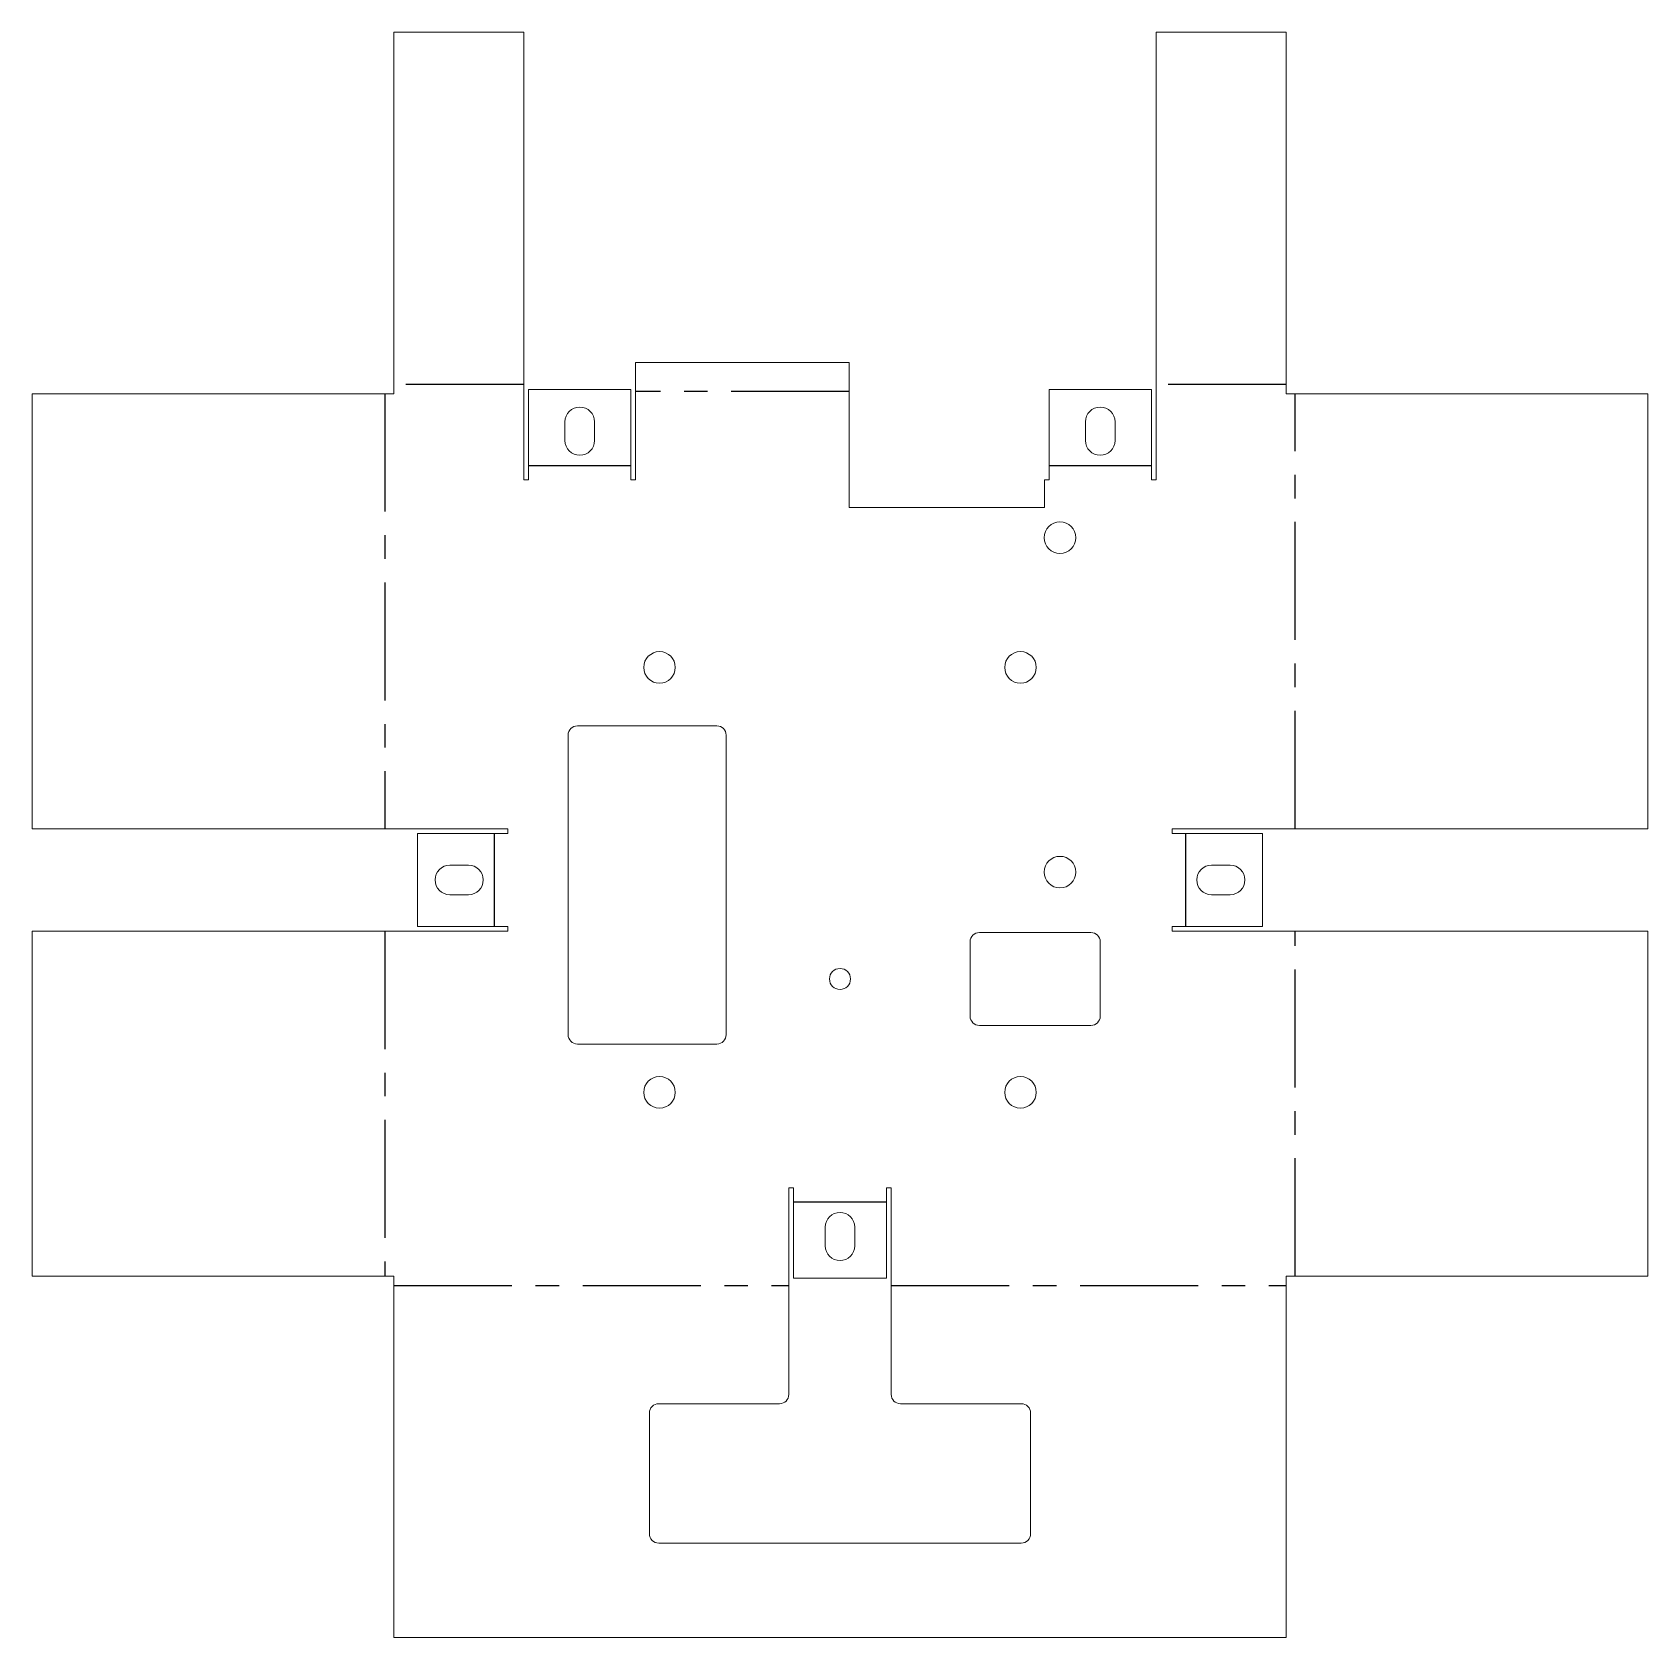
# Model space of a CAD drawing. Header units: millimetres. Extents: x -87 to 87, y -86 to 87.
import ezdxf

# ---------------------------------------------------------------- set-up
doc = ezdxf.new("R2010")
doc.units = ezdxf.units.MM
doc.linetypes.add('CENTERX2', pattern=[20.32, 12.7, -2.54, 2.54, -2.54])

msp = doc.modelspace()

# ---------------------------------------------------------------- linework, layer by layer
at = {"color": 7, "linetype": 'Continuous', "lineweight": 15}
for p, q in [((-48, 48.38), (-48, 87.28)), ((-34.01, 87.28), (-48, 87.28)), ((-34.01, 87.28), (-34.01, 39.11)), ((34.01, 39.11), (34.01, 87.28)), ((34.01, 87.28), (48, 87.28)), ((48, 87.28), (48, 48.38)), ((-21.99, 39.11), (-21.99, 51.75)), ((-21.99, 51.75), (1, 51.75)), ((1, 51.75), (1, 36.12)), ((-33.5, 39.11), (-33.5, 48.84)), ((-22.5, 48.84), (-33.5, 48.84)), ((-22.5, 48.84), (-22.5, 39.11)), ((22.5, 39.11), (22.5, 48.84)), ((22.5, 48.84), (33.5, 48.84)), ((33.5, 48.84), (33.5, 39.11)), ((-86.9, 1.55), (-86.9, 48.38)), ((-86.9, 48.38), (-48, 48.38)), ((48, 48.38), (86.9, 48.38)), ((86.9, 1.55), (86.9, 48.38)), ((-29.59, 45.34), (-29.59, 43.34)), ((-26.41, 43.34), (-26.41, 45.34)), ((26.41, 43.34), (26.41, 45.34)), ((29.59, 45.34), (29.59, 43.34)), ((-34.01, 39.11), (-33.5, 39.11)), ((-22.5, 39.11), (-21.99, 39.11)), ((21.99, 36.12), (21.99, 39.11)), ((21.99, 39.11), (22.5, 39.11)), ((33.5, 39.11), (34.01, 39.11)), ((1, 36.12), (21.99, 36.12)), ((-13.25, 12.62), (-28.25, 12.62)), ((-29.25, 11.62), (-29.25, -20.62)), ((-12.25, -20.62), (-12.25, 11.62)), ((-35.74, 1.55), (-86.9, 1.55)), ((-45.47, -8.96), (-45.47, 1.04)), ((-45.47, 1.04), (-35.74, 1.04)), ((-35.74, 1.04), (-35.74, 1.55)), ((86.9, 1.55), (35.74, 1.55)), ((35.74, 1.55), (35.74, 1.04)), ((35.74, 1.04), (45.47, 1.04)), ((45.47, -8.96), (45.47, 1.04)), ((-41.97, -2.37), (-39.97, -2.37)), ((41.97, -2.37), (39.97, -2.37)), ((-39.97, -5.55), (-41.97, -5.55)), ((39.97, -5.55), (41.97, -5.55)), ((-86.9, -46.62), (-86.9, -9.47)), ((-86.9, -9.47), (-35.74, -9.47)), ((-35.74, -8.96), (-45.47, -8.96)), ((-35.74, -9.47), (-35.74, -8.96)), ((27, -9.62), (15, -9.62)), ((45.47, -8.96), (35.74, -8.96)), ((35.74, -8.96), (35.74, -9.47)), ((35.74, -9.47), (86.9, -9.47)), ((86.9, -46.62), (86.9, -9.47)), ((14, -10.62), (14, -18.62)), ((28, -18.62), (28, -10.62)), ((15, -19.62), (27, -19.62)), ((-28.25, -21.62), (-13.25, -21.62)), ((-5, -37.11), (-5.51, -37.11)), ((-5.51, -37.11), (-5.51, -59.34)), ((-5, -46.84), (-5, -37.11)), ((5.51, -37.11), (5, -37.11)), ((5, -37.11), (5, -46.84)), ((5.51, -59.34), (5.51, -37.11)), ((-1.59, -43.34), (-1.59, -41.34)), ((1.59, -41.34), (1.59, -43.34)), ((-48, -46.62), (-86.9, -46.62)), ((-48, -85.52), (-48, -46.62)), ((5, -46.84), (-5, -46.84)), ((86.9, -46.62), (48, -46.62)), ((48, -46.62), (48, -85.52)), ((-6.51, -60.34), (-19.51, -60.34)), ((6.51, -60.34), (19.51, -60.34)), ((-20.51, -61.34), (-20.51, -74.34)), ((20.51, -61.34), (20.51, -74.34)), ((19.51, -75.34), (-19.51, -75.34)), ((48, -85.52), (-48, -85.52))]:
    msp.add_line(p, q, dxfattribs=at)
at = {"color": 7, "linetype": 'CENTERX2'}
for p, q in [((-34.01, 49.35), (-48, 49.35)), ((48, 49.35), (34.01, 49.35)), ((-48.98, 48.38), (-48.98, 1.55)), ((1, 48.62), (-21.99, 48.62)), ((48.98, 1.55), (48.98, 48.38)), ((-22.5, 40.6), (-33.5, 40.6)), ((33.5, 40.6), (22.5, 40.6)), ((-37.22, 1.04), (-37.22, -8.96)), ((37.22, -8.96), (37.22, 1.04)), ((-48.98, -9.47), (-48.98, -46.62)), ((48.98, -46.62), (48.98, -9.47)), ((-5, -38.6), (5, -38.6)), ((-48, -47.6), (-5.51, -47.6)), ((5.51, -47.6), (48, -47.6))]:
    msp.add_line(p, q, dxfattribs=at)
at = {"color": 7, "linetype": 'Continuous', "lineweight": 15}
for centre, radius in [((23.67, 32.88), 1.7), ((-19.42, 18.91), 1.7), ((19.42, 18.91), 1.7), ((23.67, -3.12), 1.7), ((0, -14.62), 1.13), ((-19.42, -26.83), 1.7), ((19.42, -26.83), 1.7)]:
    msp.add_circle(centre, radius, dxfattribs=at)
for centre, radius, start, end in [((-28, 45.34), 1.59, 0, 180), ((28, 45.34), 1.59, 0, 180), ((-28, 43.34), 1.59, 180, 0), ((28, 43.34), 1.59, 180, 0), ((-28.25, 11.62), 1, 90, 180), ((-13.25, 11.62), 1, 0, 90), ((-41.97, -3.96), 1.59, 90, 270), ((-39.97, -3.96), 1.59, 270, 90), ((39.97, -3.96), 1.59, 90, 270), ((41.97, -3.96), 1.59, 270, 90), ((15, -10.62), 1, 90, 180), ((27, -10.62), 1, 0, 90), ((15, -18.62), 1, 180, 270), ((27, -18.62), 1, 270, 0), ((-28.25, -20.62), 1, 180, 270), ((-13.25, -20.62), 1, 270, 0), ((0, -41.34), 1.59, 0, 180), ((0, -43.34), 1.59, 180, 0), ((-19.51, -61.34), 1, 90, 180), ((-6.51, -59.34), 1, 270, 0), ((6.51, -59.34), 1, 180, 270), ((19.51, -61.34), 1, 0, 90), ((-19.51, -74.34), 1, 180, 270), ((19.51, -74.34), 1, 270, 0)]:
    msp.add_arc(centre, radius, start, end, dxfattribs=at)

doc.saveas('drawing.dxf')
